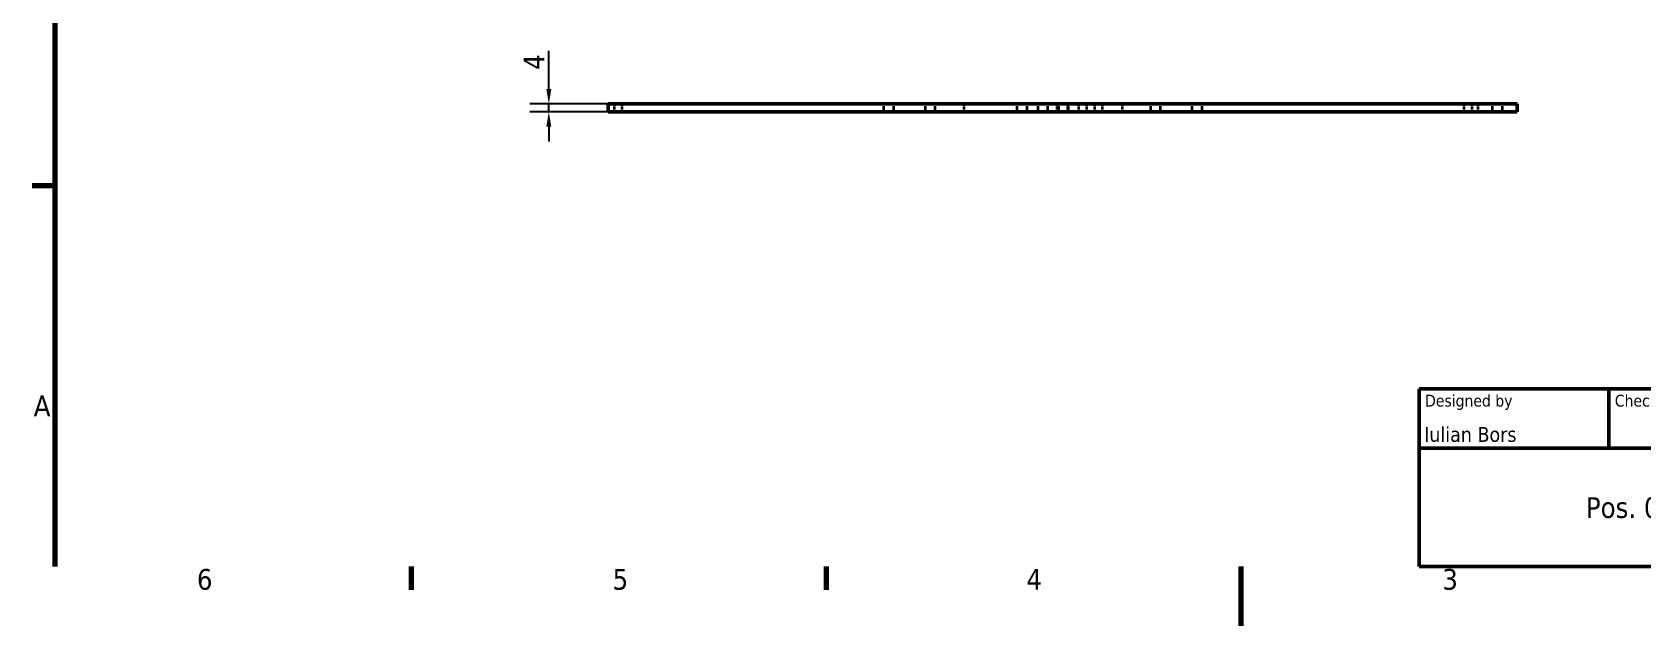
# Model space of a CAD drawing. Header units: millimetres. Extents: x 0 to 1260, y 0 to 891.
# Drawn here: x 18 to 833, y 0 to 301 of the extents above; entities that cross this region are included whole.
import ezdxf
from ezdxf.enums import TextEntityAlignment as Align

# ---------------------------------------------------------------- set-up
doc = ezdxf.new("R2010")
doc.units = ezdxf.units.MM
doc.header["$LTSCALE"] = 3
doc.linetypes.add('DASHED', pattern=[0.2068, 0.1655, -0.0413])
for name, color, linetype, lineweight in [('Border (ISO)', 7, 'Continuous', 70), ('Dimension (ISO)', 7, 'Continuous', 25), ('Hidden (ISO)', 7, 'DASHED', 35), ('Title (ISO)', 7, 'Continuous', 50), ('Visible (ISO)', 7, 'Continuous', 50)]:
    doc.layers.add(name, color=color, linetype=linetype, lineweight=lineweight)
doc.styles.add('Note Text (ISO)', font='tahoma.ttf')
doc.styles.add('Text Style39', font='tahoma.ttf')
doc.styles.add('Text Style41', font='tahoma.ttf')
doc.dimstyles.new('Default - Method 1b (ISO)', dxfattribs={"dimscale": 3, "dimtxt": 3.5, "dimasz": 2.5, "dimexe": 3.175, "dimexo": 0, "dimgap": 0.762, "dimtad": 1, "dimtoh": 1, "dimrnd": 1e-08, "dimtxsty": 'Note Text (ISO)', "dimcen": 0.09, "dimdle": 10, "dimclrd": 256, "dimclre": 256, "dimclrt": 256, "dimazin": 2, "dimtfac": 1, "dimtmove": 0, "dimatfit": 3, "dimfxl": 0, "dimtolj": 1, "dimlwd": -1, "dimlwe": -1, "dimarcsym": 0})

# ---------------------------------------------------------------- blocks, each defined once
blk = doc.blocks.new('Borders Default Border')
at = {"layer": 'Border (ISO)'}
for p, q in [((10, 74.25), (6.1, 74.25)), ((70, 10), (70, 6.1)), ((140, 10), (140, 6.1))]:
    blk.add_line(p, q, dxfattribs=at)
at = {"layer": 'Border (ISO)', "flags": 128}
for points in [[(10, 10), (10, 287)], [(210, 0), (210, 10)]]:
    blk.add_lwpolyline(points, dxfattribs=at)
at = {"layer": 'Border (ISO)', "char_height": 3.5, "attachment_point": 7, "style": 'Note Text (ISO)'}
for s, insert in [('A', (6.36, 35.38)), ('6', (33.88, 6.03)), ('5', (103.98, 6.03)), ('4', (173.78, 6.1)), ('3', (243.91, 6.03))]:
    blk.add_mtext(s, dxfattribs=dict(at, insert=insert))
blk = doc.blocks.new('*D42')
at = {"layer": 'Defpoints', "color": 0}
for p in [(309.68, 264.24), (279.68, 260.24), (309.68, 260.24)]:
    blk.add_point(p, dxfattribs=at)
at = {"layer": 'Dimension (ISO)'}
for p, q in [((279.68, 271.74), (279.68, 291.06)), ((309.68, 264.24), (270.15, 264.24)), ((279.68, 260.24), (279.68, 264.24)), ((309.68, 260.24), (270.15, 260.24)), ((279.68, 252.74), (279.68, 245.24))]:
    blk.add_line(p, q, dxfattribs=at)
for points in [[(278.43, 271.74), (280.93, 271.74), (279.68, 264.24)], [(278.43, 252.74), (280.93, 252.74), (279.68, 260.24)]]:
    blk.add_solid(points, dxfattribs=at)
at = {"layer": 'Dimension (ISO)', "insert": (266.89, 281.53), "char_height": 10.5, "attachment_point": 1, "rotation": 90, "style": 'Note Text (ISO)'}
blk.add_mtext('\\A1;4', dxfattribs=at)
blk = doc.blocks.new('Title Blocks I.A.B')
at = {"layer": 'Title (ISO)'}
for p, q in [((270.07, 130), (100.07, 130)), ((100.07, 130), (100.07, 100)), ((132.07, 120), (132.07, 130)), ((157.07, 120), (157.07, 130)), ((197.07, 120), (197.07, 130)), ((220.07, 120), (220.07, 130)), ((250.07, 120), (250.07, 130)), ((270.07, 100), (270.07, 130)), ((100.07, 120), (270.07, 120)), ((175.07, 120), (175.07, 100)), ((270.07, 110), (175.07, 110)), ((235.07, 100), (235.07, 110)), ((250.07, 100), (250.07, 110)), ((100.07, 100), (270.07, 100))]:
    blk.add_line(p, q, dxfattribs=at)
at = {"layer": 'Title (ISO)', "style": 'Text Style41'}
for s, p in [('Designed by', (101.07, 129)), ('Checked by', (133.07, 129)), ('Approved by', (158.07, 129)), ('Date', (221.07, 129))]:
    blk.add_text(s, height=2, dxfattribs=at).set_placement(p, align=Align.TOP_LEFT)
blk.add_text('Date', height=2, dxfattribs=at).set_placement((196.07, 129), align=Align.TOP_RIGHT)
for s, p in [('Edition', (242.57, 109)), ('Sheet', (260.07, 109))]:
    blk.add_text(s, height=2, dxfattribs=at).set_placement(p, align=Align.TOP_CENTER)
at = {"layer": 'Title (ISO)', "style": 'Note Text (ISO)'}
blk.add_text('1 / 1 ', height=3.5, dxfattribs=at).set_placement((260.07, 103.5), align=Align.MIDDLE_CENTER)
at = {"layer": 'Title (ISO)'}
for tag, p, height, style in [('AUTHOR_001', (100.92, 121.05), 2.5, 'Text Style39'), ('CREATION_DATE_001', (220.91, 121.54), 2.5, 'Text Style39'), ('COMPANY_001', (128.19, 108.21), 3.5, 'Note Text (ISO)'), ('PART_NUMBER_001', (175.88, 103.25), 3.5, 'Note Text (ISO)')]:
    blk.add_attdef(tag, p, '', height=height, dxfattribs=dict(at, style=style))
at = {"layer": 'Title (ISO)', "style": 'Text Style39'}
for tag, p in [('CHECKED_BY', (133.07, 121)), ('ENG_APPROVED_BY', (158.07, 121))]:
    blk.add_attdef(tag, text='', height=2.5, dxfattribs=at).set_placement(p, align=Align.BOTTOM_LEFT)
blk.add_attdef('ENG_APPROVAL_DATE', text='', height=2.5, dxfattribs=at).set_placement((196.07, 121), align=Align.BOTTOM_RIGHT)
at = {"layer": 'Title (ISO)', "style": 'Note Text (ISO)'}
for tag, p in [('TITLE', (222.57, 115)), ('REVISION_NUMBER', (242.57, 103.5))]:
    blk.add_attdef(tag, text='', height=3.5, dxfattribs=at).set_placement(p, align=Align.MIDDLE_CENTER)

msp = doc.modelspace()

# ---------------------------------------------------------------- linework, layer by layer
at = {"layer": 'Hidden (ISO)', "ltscale": 2.538267}
for p, q in [((312.676, 264.242), (312.676, 260.242)), ((316.676, 264.242), (316.676, 260.242)), ((449.176, 260.242), (449.176, 264.242)), ((454.176, 260.242), (454.176, 264.242)), ((470.176, 260.242), (470.176, 264.242)), ((475.176, 260.242), (475.176, 264.242)), ((489.676, 264.242), (489.676, 260.242)), ((516.676, 260.242), (516.676, 264.242)), ((521.676, 260.242), (521.676, 264.242)), ((527.176, 260.242), (527.176, 264.242)), ((532.176, 260.242), (532.176, 264.242)), ((536.676, 264.242), (536.676, 260.242)), ((537.676, 260.242), (537.676, 264.242)), ((542.176, 264.242), (542.176, 260.242)), ((542.676, 260.242), (542.676, 264.242)), ((547.676, 264.242), (547.676, 260.242)), ((551.676, 264.242), (551.676, 260.242)), ((555.676, 264.242), (555.676, 260.242)), ((559.676, 264.242), (559.676, 260.242)), ((569.676, 264.242), (569.676, 260.242)), ((584.176, 260.242), (584.176, 264.242)), ((589.176, 260.242), (589.176, 264.242)), ((605.176, 260.242), (605.176, 264.242)), ((610.176, 260.242), (610.176, 264.242)), ((742.676, 264.242), (742.676, 260.242)), ((746.676, 264.242), (746.676, 260.242)), ((749.676, 264.242), (749.676, 260.242)), ((757.176, 260.242), (757.176, 264.242)), ((762.176, 260.242), (762.176, 264.242))]:
    msp.add_line(p, q, dxfattribs=at)
at = {"layer": 'Visible (ISO)'}
for p, q in [((309.676, 264.242), (309.676, 260.242)), ((309.676, 264.242), (769.676, 264.242)), ((769.676, 260.242), (769.676, 264.242)), ((769.676, 260.242), (309.676, 260.242))]:
    msp.add_line(p, q, dxfattribs=at)

# ---------------------------------------------------------------- block references
at = {"xscale": 3, "yscale": 3, "zscale": 3}
msp.add_blockref('Borders Default Border', (0, 0), dxfattribs=at)
msp.add_blockref('Title Blocks I.A.B', (419.786, -270), dxfattribs=at).add_auto_attribs({'PART_NUMBER_001': '0008-10-025', 'COMPANY_001': 'Pos. 018', 'AUTHOR_001': 'Iulian Bors', 'CREATION_DATE_001': '3/13/2021'})

# ---------------------------------------------------------------- dimensions: what is measured, and where the dimension line sits
at = {"layer": 'Dimension (ISO)'}
dim = msp.add_linear_dim(base=(279.676, 260.242), p1=(309.676, 264.242), p2=(309.676, 260.242), angle=270, dimstyle='Default - Method 1b (ISO)', override={"dimgap": 0.762, "dimtoh": 0, "dimdec": 2, "dimtol": 0, "dimlim": 0, "dimtp": 0, "dimtm": 0, "dimtdec": 2, "dimtofl": 1, "dimatfit": 1}, dxfattribs=at)
dim.commit()
dim.dimension.update_dxf_attribs({"geometry": '*D42', "text_midpoint": (279.676, 285.149), "dimtype": 160})

doc.saveas('drawing.dxf')
